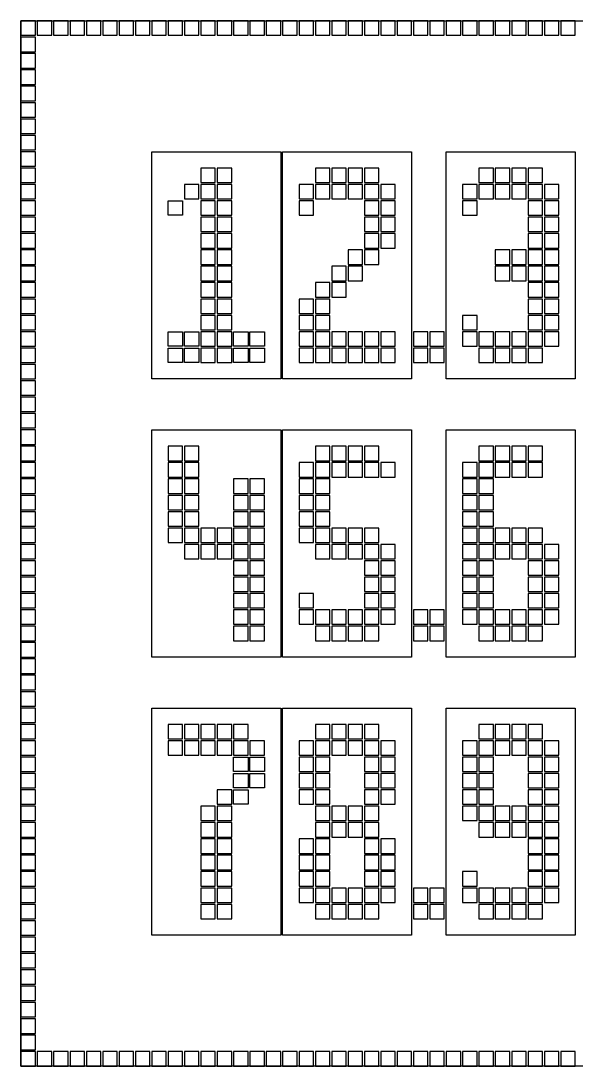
# Model space of a CAD drawing. Header units: inches. Extents: x 125 to 991, y -92 to 487.
# Drawn here: x 811.29 to 817.06, y 464.01 to 474.87 of the extents above; entities that cross this region are included whole.
import ezdxf

# ---------------------------------------------------------------- set-up
doc = ezdxf.new("R2010")
doc.units = ezdxf.units.IN

msp = doc.modelspace()

# ---------------------------------------------------------------- linework, layer by layer
at = {"color": 2}
for points in [[(811.294, 474.719), (811.444, 474.719), (811.444, 474.869), (811.294, 474.869)], [(811.464, 474.719), (811.614, 474.719), (811.614, 474.869), (811.464, 474.869)], [(811.634, 474.719), (811.784, 474.719), (811.784, 474.869), (811.634, 474.869)], [(811.804, 474.719), (811.954, 474.719), (811.954, 474.869), (811.804, 474.869)], [(811.974, 474.719), (812.124, 474.719), (812.124, 474.869), (811.974, 474.869)], [(812.144, 474.719), (812.294, 474.719), (812.294, 474.869), (812.144, 474.869)], [(812.314, 474.719), (812.464, 474.719), (812.464, 474.869), (812.314, 474.869)], [(812.484, 474.719), (812.634, 474.719), (812.634, 474.869), (812.484, 474.869)], [(812.654, 474.719), (812.804, 474.719), (812.804, 474.869), (812.654, 474.869)], [(812.824, 474.719), (812.974, 474.719), (812.974, 474.869), (812.824, 474.869)], [(812.994, 474.719), (813.144, 474.719), (813.144, 474.869), (812.994, 474.869)], [(813.164, 474.719), (813.314, 474.719), (813.314, 474.869), (813.164, 474.869)], [(813.334, 474.719), (813.484, 474.719), (813.484, 474.869), (813.334, 474.869)], [(813.504, 474.719), (813.654, 474.719), (813.654, 474.869), (813.504, 474.869)], [(813.674, 474.719), (813.824, 474.719), (813.824, 474.869), (813.674, 474.869)], [(813.844, 474.719), (813.994, 474.719), (813.994, 474.869), (813.844, 474.869)], [(814.014, 474.719), (814.164, 474.719), (814.164, 474.869), (814.014, 474.869)], [(814.184, 474.719), (814.334, 474.719), (814.334, 474.869), (814.184, 474.869)], [(814.354, 474.719), (814.504, 474.719), (814.504, 474.869), (814.354, 474.869)], [(814.524, 474.719), (814.674, 474.719), (814.674, 474.869), (814.524, 474.869)], [(814.694, 474.719), (814.844, 474.719), (814.844, 474.869), (814.694, 474.869)], [(814.864, 474.719), (815.014, 474.719), (815.014, 474.869), (814.864, 474.869)], [(815.034, 474.719), (815.184, 474.719), (815.184, 474.869), (815.034, 474.869)], [(815.204, 474.719), (815.354, 474.719), (815.354, 474.869), (815.204, 474.869)], [(815.374, 474.719), (815.524, 474.719), (815.524, 474.869), (815.374, 474.869)], [(815.544, 474.719), (815.694, 474.719), (815.694, 474.869), (815.544, 474.869)], [(815.714, 474.719), (815.864, 474.719), (815.864, 474.869), (815.714, 474.869)], [(815.884, 474.719), (816.034, 474.719), (816.034, 474.869), (815.884, 474.869)], [(816.054, 474.719), (816.204, 474.719), (816.204, 474.869), (816.054, 474.869)], [(816.224, 474.719), (816.374, 474.719), (816.374, 474.869), (816.224, 474.869)], [(816.394, 474.719), (816.544, 474.719), (816.544, 474.869), (816.394, 474.869)], [(816.564, 474.719), (816.714, 474.719), (816.714, 474.869), (816.564, 474.869)], [(816.734, 474.719), (816.884, 474.719), (816.884, 474.869), (816.734, 474.869)], [(816.904, 474.719), (817.054, 474.719), (817.054, 474.869), (816.904, 474.869)], [(811.294, 474.549), (811.444, 474.549), (811.444, 474.699), (811.294, 474.699)], [(811.294, 474.379), (811.444, 474.379), (811.444, 474.529), (811.294, 474.529)], [(811.294, 474.209), (811.444, 474.209), (811.444, 474.359), (811.294, 474.359)], [(811.294, 474.039), (811.444, 474.039), (811.444, 474.189), (811.294, 474.189)], [(811.294, 473.869), (811.444, 473.869), (811.444, 474.019), (811.294, 474.019)], [(811.294, 473.699), (811.444, 473.699), (811.444, 473.849), (811.294, 473.849)], [(811.294, 473.529), (811.444, 473.529), (811.444, 473.679), (811.294, 473.679)], [(811.294, 473.359), (811.444, 473.359), (811.444, 473.509), (811.294, 473.509)], [(811.294, 473.189), (811.444, 473.189), (811.444, 473.339), (811.294, 473.339)], [(813.164, 473.189), (813.314, 473.189), (813.314, 473.339), (813.164, 473.339)], [(813.334, 473.189), (813.484, 473.189), (813.484, 473.339), (813.334, 473.339)], [(814.354, 473.189), (814.504, 473.189), (814.504, 473.339), (814.354, 473.339)], [(814.524, 473.189), (814.674, 473.189), (814.674, 473.339), (814.524, 473.339)], [(814.694, 473.189), (814.844, 473.189), (814.844, 473.339), (814.694, 473.339)], [(814.864, 473.189), (815.014, 473.189), (815.014, 473.339), (814.864, 473.339)], [(816.054, 473.189), (816.204, 473.189), (816.204, 473.339), (816.054, 473.339)], [(816.224, 473.189), (816.374, 473.189), (816.374, 473.339), (816.224, 473.339)], [(816.394, 473.189), (816.544, 473.189), (816.544, 473.339), (816.394, 473.339)], [(816.564, 473.189), (816.714, 473.189), (816.714, 473.339), (816.564, 473.339)], [(811.294, 473.019), (811.444, 473.019), (811.444, 473.169), (811.294, 473.169)], [(812.994, 473.019), (813.144, 473.019), (813.144, 473.169), (812.994, 473.169)], [(813.164, 473.019), (813.314, 473.019), (813.314, 473.169), (813.164, 473.169)], [(813.334, 473.019), (813.484, 473.019), (813.484, 473.169), (813.334, 473.169)], [(814.184, 473.019), (814.334, 473.019), (814.334, 473.169), (814.184, 473.169)], [(814.184, 473.019), (814.334, 473.019), (814.334, 473.169), (814.184, 473.169)], [(814.184, 473.019), (814.334, 473.019), (814.334, 473.169), (814.184, 473.169)], [(814.184, 473.019), (814.334, 473.019), (814.334, 473.169), (814.184, 473.169)], [(814.354, 473.019), (814.504, 473.019), (814.504, 473.169), (814.354, 473.169)], [(814.524, 473.019), (814.674, 473.019), (814.674, 473.169), (814.524, 473.169)], [(814.694, 473.019), (814.844, 473.019), (814.844, 473.169), (814.694, 473.169)], [(814.864, 473.019), (815.014, 473.019), (815.014, 473.169), (814.864, 473.169)], [(815.034, 473.019), (815.184, 473.019), (815.184, 473.169), (815.034, 473.169)], [(815.884, 473.019), (816.034, 473.019), (816.034, 473.169), (815.884, 473.169)], [(815.884, 473.019), (816.034, 473.019), (816.034, 473.169), (815.884, 473.169)], [(816.054, 473.019), (816.204, 473.019), (816.204, 473.169), (816.054, 473.169)], [(816.224, 473.019), (816.374, 473.019), (816.374, 473.169), (816.224, 473.169)], [(816.394, 473.019), (816.544, 473.019), (816.544, 473.169), (816.394, 473.169)], [(816.564, 473.019), (816.714, 473.019), (816.714, 473.169), (816.564, 473.169)], [(816.734, 473.019), (816.884, 473.019), (816.884, 473.169), (816.734, 473.169)], [(816.734, 473.019), (816.884, 473.019), (816.884, 473.169), (816.734, 473.169)], [(811.294, 472.849), (811.444, 472.849), (811.444, 472.999), (811.294, 472.999)], [(812.974, 472.849), (812.824, 472.849), (812.824, 472.999), (812.974, 472.999)], [(813.164, 472.849), (813.314, 472.849), (813.314, 472.999), (813.164, 472.999)], [(813.334, 472.849), (813.484, 472.849), (813.484, 472.999), (813.334, 472.999)], [(814.184, 472.849), (814.334, 472.849), (814.334, 472.999), (814.184, 472.999)], [(814.864, 472.849), (815.014, 472.849), (815.014, 472.999), (814.864, 472.999)], [(815.034, 472.849), (815.184, 472.849), (815.184, 472.999), (815.034, 472.999)], [(815.884, 472.849), (816.034, 472.849), (816.034, 472.999), (815.884, 472.999)], [(816.564, 472.849), (816.714, 472.849), (816.714, 472.999), (816.564, 472.999)], [(816.734, 472.849), (816.884, 472.849), (816.884, 472.999), (816.734, 472.999)], [(811.294, 472.679), (811.444, 472.679), (811.444, 472.829), (811.294, 472.829)], [(813.164, 472.679), (813.314, 472.679), (813.314, 472.829), (813.164, 472.829)], [(813.334, 472.679), (813.484, 472.679), (813.484, 472.829), (813.334, 472.829)], [(814.864, 472.679), (815.014, 472.679), (815.014, 472.829), (814.864, 472.829)], [(815.034, 472.679), (815.184, 472.679), (815.184, 472.829), (815.034, 472.829)], [(816.564, 472.679), (816.714, 472.679), (816.714, 472.829), (816.564, 472.829)], [(816.734, 472.679), (816.884, 472.679), (816.884, 472.829), (816.734, 472.829)], [(811.294, 472.509), (811.444, 472.509), (811.444, 472.659), (811.294, 472.659)], [(813.164, 472.509), (813.314, 472.509), (813.314, 472.659), (813.164, 472.659)], [(813.334, 472.509), (813.484, 472.509), (813.484, 472.659), (813.334, 472.659)], [(814.864, 472.509), (815.014, 472.509), (815.014, 472.659), (814.864, 472.659)], [(815.034, 472.509), (815.184, 472.509), (815.184, 472.659), (815.034, 472.659)], [(816.564, 472.509), (816.714, 472.509), (816.714, 472.659), (816.564, 472.659)], [(816.734, 472.509), (816.884, 472.509), (816.884, 472.659), (816.734, 472.659)], [(811.294, 472.339), (811.444, 472.339), (811.444, 472.489), (811.294, 472.489)], [(813.164, 472.339), (813.314, 472.339), (813.314, 472.489), (813.164, 472.489)], [(813.334, 472.339), (813.484, 472.339), (813.484, 472.489), (813.334, 472.489)], [(814.694, 472.339), (814.844, 472.339), (814.844, 472.489), (814.694, 472.489)], [(814.864, 472.339), (815.014, 472.339), (815.014, 472.489), (814.864, 472.489)], [(814.864, 472.339), (815.014, 472.339), (815.014, 472.489), (814.864, 472.489)], [(814.864, 472.339), (815.014, 472.339), (815.014, 472.489), (814.864, 472.489)], [(816.224, 472.339), (816.374, 472.339), (816.374, 472.489), (816.224, 472.489)], [(816.394, 472.339), (816.544, 472.339), (816.544, 472.489), (816.394, 472.489)], [(816.564, 472.339), (816.714, 472.339), (816.714, 472.489), (816.564, 472.489)], [(816.564, 472.339), (816.714, 472.339), (816.714, 472.489), (816.564, 472.489)], [(816.564, 472.339), (816.714, 472.339), (816.714, 472.489), (816.564, 472.489)], [(816.734, 472.339), (816.884, 472.339), (816.884, 472.489), (816.734, 472.489)], [(816.734, 472.339), (816.884, 472.339), (816.884, 472.489), (816.734, 472.489)], [(811.294, 472.169), (811.444, 472.169), (811.444, 472.319), (811.294, 472.319)], [(813.164, 472.169), (813.314, 472.169), (813.314, 472.319), (813.164, 472.319)], [(813.334, 472.169), (813.484, 472.169), (813.484, 472.319), (813.334, 472.319)], [(814.524, 472.169), (814.674, 472.169), (814.674, 472.319), (814.524, 472.319)], [(814.694, 472.169), (814.844, 472.169), (814.844, 472.319), (814.694, 472.319)], [(816.224, 472.169), (816.374, 472.169), (816.374, 472.319), (816.224, 472.319)], [(816.394, 472.169), (816.544, 472.169), (816.544, 472.319), (816.394, 472.319)], [(816.564, 472.169), (816.714, 472.169), (816.714, 472.319), (816.564, 472.319)], [(816.734, 472.169), (816.884, 472.169), (816.884, 472.319), (816.734, 472.319)], [(811.294, 471.999), (811.444, 471.999), (811.444, 472.149), (811.294, 472.149)], [(813.164, 471.999), (813.314, 471.999), (813.314, 472.149), (813.164, 472.149)], [(813.334, 471.999), (813.484, 471.999), (813.484, 472.149), (813.334, 472.149)], [(814.354, 471.999), (814.504, 471.999), (814.504, 472.149), (814.354, 472.149)], [(814.524, 471.999), (814.674, 471.999), (814.674, 472.149), (814.524, 472.149)], [(816.564, 471.999), (816.714, 471.999), (816.714, 472.149), (816.564, 472.149)], [(816.734, 471.999), (816.884, 471.999), (816.884, 472.149), (816.734, 472.149)], [(811.294, 471.829), (811.444, 471.829), (811.444, 471.979), (811.294, 471.979)], [(813.164, 471.829), (813.314, 471.829), (813.314, 471.979), (813.164, 471.979)], [(813.334, 471.829), (813.484, 471.829), (813.484, 471.979), (813.334, 471.979)], [(814.184, 471.829), (814.334, 471.829), (814.334, 471.979), (814.184, 471.979)], [(814.354, 471.829), (814.504, 471.829), (814.504, 471.979), (814.354, 471.979)], [(816.564, 471.829), (816.714, 471.829), (816.714, 471.979), (816.564, 471.979)], [(816.734, 471.829), (816.884, 471.829), (816.884, 471.979), (816.734, 471.979)], [(811.294, 471.659), (811.444, 471.659), (811.444, 471.809), (811.294, 471.809)], [(813.164, 471.659), (813.314, 471.659), (813.314, 471.809), (813.164, 471.809)], [(813.334, 471.659), (813.484, 471.659), (813.484, 471.809), (813.334, 471.809)], [(814.184, 471.659), (814.334, 471.659), (814.334, 471.809), (814.184, 471.809)], [(814.354, 471.659), (814.504, 471.659), (814.504, 471.809), (814.354, 471.809)], [(815.884, 471.659), (816.034, 471.659), (816.034, 471.809), (815.884, 471.809)], [(816.564, 471.659), (816.714, 471.659), (816.714, 471.809), (816.564, 471.809)], [(816.734, 471.659), (816.884, 471.659), (816.884, 471.809), (816.734, 471.809)], [(811.294, 471.489), (811.444, 471.489), (811.444, 471.639), (811.294, 471.639)], [(812.974, 471.489), (812.824, 471.489), (812.824, 471.639), (812.974, 471.639)], [(813.144, 471.489), (812.994, 471.489), (812.994, 471.639), (813.144, 471.639)], [(813.164, 471.489), (813.314, 471.489), (813.314, 471.639), (813.164, 471.639)], [(813.334, 471.489), (813.484, 471.489), (813.484, 471.639), (813.334, 471.639)], [(813.654, 471.489), (813.504, 471.489), (813.504, 471.639), (813.654, 471.639)], [(813.824, 471.489), (813.674, 471.489), (813.674, 471.639), (813.824, 471.639)], [(814.184, 471.489), (814.334, 471.489), (814.334, 471.639), (814.184, 471.639)], [(814.354, 471.489), (814.504, 471.489), (814.504, 471.639), (814.354, 471.639)], [(814.354, 471.489), (814.504, 471.489), (814.504, 471.639), (814.354, 471.639)], [(814.354, 471.489), (814.504, 471.489), (814.504, 471.639), (814.354, 471.639)], [(814.524, 471.489), (814.674, 471.489), (814.674, 471.639), (814.524, 471.639)], [(814.694, 471.489), (814.844, 471.489), (814.844, 471.639), (814.694, 471.639)], [(814.864, 471.489), (815.014, 471.489), (815.014, 471.639), (814.864, 471.639)], [(815.034, 471.489), (815.184, 471.489), (815.184, 471.639), (815.034, 471.639)], [(815.034, 471.489), (815.184, 471.489), (815.184, 471.639), (815.034, 471.639)], [(815.374, 471.489), (815.524, 471.489), (815.524, 471.639), (815.374, 471.639)], [(815.544, 471.489), (815.694, 471.489), (815.694, 471.639), (815.544, 471.639)], [(815.544, 471.489), (815.694, 471.489), (815.694, 471.639), (815.544, 471.639)], [(815.884, 471.489), (816.034, 471.489), (816.034, 471.639), (815.884, 471.639)], [(815.884, 471.489), (816.034, 471.489), (816.034, 471.639), (815.884, 471.639)], [(816.054, 471.489), (816.204, 471.489), (816.204, 471.639), (816.054, 471.639)], [(816.224, 471.489), (816.374, 471.489), (816.374, 471.639), (816.224, 471.639)], [(816.394, 471.489), (816.544, 471.489), (816.544, 471.639), (816.394, 471.639)], [(816.564, 471.489), (816.714, 471.489), (816.714, 471.639), (816.564, 471.639)], [(816.564, 471.489), (816.714, 471.489), (816.714, 471.639), (816.564, 471.639)], [(816.564, 471.489), (816.714, 471.489), (816.714, 471.639), (816.564, 471.639)], [(816.734, 471.489), (816.884, 471.489), (816.884, 471.639), (816.734, 471.639)], [(816.734, 471.489), (816.884, 471.489), (816.884, 471.639), (816.734, 471.639)], [(811.294, 471.319), (811.444, 471.319), (811.444, 471.469), (811.294, 471.469)], [(812.974, 471.319), (812.824, 471.319), (812.824, 471.469), (812.974, 471.469)], [(813.144, 471.319), (812.994, 471.319), (812.994, 471.469), (813.144, 471.469)], [(813.164, 471.319), (813.314, 471.319), (813.314, 471.469), (813.164, 471.469)], [(813.334, 471.319), (813.484, 471.319), (813.484, 471.469), (813.334, 471.469)], [(813.654, 471.319), (813.504, 471.319), (813.504, 471.469), (813.654, 471.469)], [(813.824, 471.319), (813.674, 471.319), (813.674, 471.469), (813.824, 471.469)], [(814.184, 471.319), (814.334, 471.319), (814.334, 471.469), (814.184, 471.469)], [(814.184, 471.319), (814.334, 471.319), (814.334, 471.469), (814.184, 471.469)], [(814.354, 471.319), (814.504, 471.319), (814.504, 471.469), (814.354, 471.469)], [(814.354, 471.319), (814.504, 471.319), (814.504, 471.469), (814.354, 471.469)], [(814.354, 471.319), (814.504, 471.319), (814.504, 471.469), (814.354, 471.469)], [(814.524, 471.319), (814.674, 471.319), (814.674, 471.469), (814.524, 471.469)], [(814.694, 471.319), (814.844, 471.319), (814.844, 471.469), (814.694, 471.469)], [(814.864, 471.319), (815.014, 471.319), (815.014, 471.469), (814.864, 471.469)], [(815.034, 471.319), (815.184, 471.319), (815.184, 471.469), (815.034, 471.469)], [(815.374, 471.319), (815.524, 471.319), (815.524, 471.469), (815.374, 471.469)], [(815.374, 471.319), (815.524, 471.319), (815.524, 471.469), (815.374, 471.469)], [(815.544, 471.319), (815.694, 471.319), (815.694, 471.469), (815.544, 471.469)], [(816.054, 471.319), (816.204, 471.319), (816.204, 471.469), (816.054, 471.469)], [(816.224, 471.319), (816.374, 471.319), (816.374, 471.469), (816.224, 471.469)], [(816.394, 471.319), (816.544, 471.319), (816.544, 471.469), (816.394, 471.469)], [(816.564, 471.319), (816.714, 471.319), (816.714, 471.469), (816.564, 471.469)], [(811.294, 471.149), (811.444, 471.149), (811.444, 471.299), (811.294, 471.299)], [(811.294, 470.979), (811.444, 470.979), (811.444, 471.129), (811.294, 471.129)], [(811.294, 470.809), (811.444, 470.809), (811.444, 470.959), (811.294, 470.959)], [(811.294, 470.639), (811.444, 470.639), (811.444, 470.789), (811.294, 470.789)], [(811.294, 470.469), (811.444, 470.469), (811.444, 470.619), (811.294, 470.619)], [(811.294, 470.299), (811.444, 470.299), (811.444, 470.449), (811.294, 470.449)], [(812.824, 470.299), (812.974, 470.299), (812.974, 470.449), (812.824, 470.449)], [(812.994, 470.299), (813.144, 470.299), (813.144, 470.449), (812.994, 470.449)], [(814.354, 470.299), (814.504, 470.299), (814.504, 470.449), (814.354, 470.449)], [(814.524, 470.299), (814.674, 470.299), (814.674, 470.449), (814.524, 470.449)], [(814.694, 470.299), (814.844, 470.299), (814.844, 470.449), (814.694, 470.449)], [(814.864, 470.299), (815.014, 470.299), (815.014, 470.449), (814.864, 470.449)], [(816.054, 470.299), (816.204, 470.299), (816.204, 470.449), (816.054, 470.449)], [(816.054, 470.299), (816.204, 470.299), (816.204, 470.449), (816.054, 470.449)], [(816.224, 470.299), (816.374, 470.299), (816.374, 470.449), (816.224, 470.449)], [(816.394, 470.299), (816.544, 470.299), (816.544, 470.449), (816.394, 470.449)], [(816.564, 470.299), (816.714, 470.299), (816.714, 470.449), (816.564, 470.449)], [(811.294, 470.129), (811.444, 470.129), (811.444, 470.279), (811.294, 470.279)], [(812.824, 470.129), (812.974, 470.129), (812.974, 470.279), (812.824, 470.279)], [(812.994, 470.129), (813.144, 470.129), (813.144, 470.279), (812.994, 470.279)], [(814.184, 470.129), (814.334, 470.129), (814.334, 470.279), (814.184, 470.279)], [(814.184, 470.129), (814.334, 470.129), (814.334, 470.279), (814.184, 470.279)], [(814.354, 470.129), (814.504, 470.129), (814.504, 470.279), (814.354, 470.279)], [(814.524, 470.129), (814.674, 470.129), (814.674, 470.279), (814.524, 470.279)], [(814.694, 470.129), (814.844, 470.129), (814.844, 470.279), (814.694, 470.279)], [(814.864, 470.129), (815.014, 470.129), (815.014, 470.279), (814.864, 470.279)], [(815.034, 470.129), (815.184, 470.129), (815.184, 470.279), (815.034, 470.279)], [(815.884, 470.129), (816.034, 470.129), (816.034, 470.279), (815.884, 470.279)], [(816.054, 470.129), (816.204, 470.129), (816.204, 470.279), (816.054, 470.279)], [(816.054, 470.129), (816.204, 470.129), (816.204, 470.279), (816.054, 470.279)], [(816.054, 470.129), (816.204, 470.129), (816.204, 470.279), (816.054, 470.279)], [(816.224, 470.129), (816.374, 470.129), (816.374, 470.279), (816.224, 470.279)], [(816.394, 470.129), (816.544, 470.129), (816.544, 470.279), (816.394, 470.279)], [(816.564, 470.129), (816.714, 470.129), (816.714, 470.279), (816.564, 470.279)], [(811.294, 469.959), (811.444, 469.959), (811.444, 470.109), (811.294, 470.109)], [(812.824, 469.959), (812.974, 469.959), (812.974, 470.109), (812.824, 470.109)], [(812.994, 469.959), (813.144, 469.959), (813.144, 470.109), (812.994, 470.109)], [(813.504, 469.959), (813.654, 469.959), (813.654, 470.109), (813.504, 470.109)], [(813.674, 469.959), (813.824, 469.959), (813.824, 470.109), (813.674, 470.109)], [(814.184, 469.959), (814.334, 469.959), (814.334, 470.109), (814.184, 470.109)], [(814.354, 469.959), (814.504, 469.959), (814.504, 470.109), (814.354, 470.109)], [(815.884, 469.959), (816.034, 469.959), (816.034, 470.109), (815.884, 470.109)], [(816.054, 469.959), (816.204, 469.959), (816.204, 470.109), (816.054, 470.109)], [(811.294, 469.789), (811.444, 469.789), (811.444, 469.939), (811.294, 469.939)], [(812.824, 469.789), (812.974, 469.789), (812.974, 469.939), (812.824, 469.939)], [(812.994, 469.789), (813.144, 469.789), (813.144, 469.939), (812.994, 469.939)], [(813.504, 469.789), (813.654, 469.789), (813.654, 469.939), (813.504, 469.939)], [(813.674, 469.789), (813.824, 469.789), (813.824, 469.939), (813.674, 469.939)], [(814.184, 469.789), (814.334, 469.789), (814.334, 469.939), (814.184, 469.939)], [(814.354, 469.789), (814.504, 469.789), (814.504, 469.939), (814.354, 469.939)], [(815.884, 469.789), (816.034, 469.789), (816.034, 469.939), (815.884, 469.939)], [(816.054, 469.789), (816.204, 469.789), (816.204, 469.939), (816.054, 469.939)], [(811.294, 469.619), (811.444, 469.619), (811.444, 469.769), (811.294, 469.769)], [(812.824, 469.619), (812.974, 469.619), (812.974, 469.769), (812.824, 469.769)], [(812.994, 469.619), (813.144, 469.619), (813.144, 469.769), (812.994, 469.769)], [(813.504, 469.619), (813.654, 469.619), (813.654, 469.769), (813.504, 469.769)], [(813.674, 469.619), (813.824, 469.619), (813.824, 469.769), (813.674, 469.769)], [(814.184, 469.619), (814.334, 469.619), (814.334, 469.769), (814.184, 469.769)], [(814.354, 469.619), (814.504, 469.619), (814.504, 469.769), (814.354, 469.769)], [(815.884, 469.619), (816.034, 469.619), (816.034, 469.769), (815.884, 469.769)], [(816.054, 469.619), (816.204, 469.619), (816.204, 469.769), (816.054, 469.769)], [(811.294, 469.449), (811.444, 469.449), (811.444, 469.599), (811.294, 469.599)], [(812.824, 469.449), (812.974, 469.449), (812.974, 469.599), (812.824, 469.599)], [(812.994, 469.449), (813.144, 469.449), (813.144, 469.599), (812.994, 469.599)], [(813.164, 469.449), (813.314, 469.449), (813.314, 469.599), (813.164, 469.599)], [(813.334, 469.449), (813.484, 469.449), (813.484, 469.599), (813.334, 469.599)], [(813.504, 469.449), (813.654, 469.449), (813.654, 469.599), (813.504, 469.599)], [(813.504, 469.449), (813.654, 469.449), (813.654, 469.599), (813.504, 469.599)], [(813.674, 469.449), (813.824, 469.449), (813.824, 469.599), (813.674, 469.599)], [(814.184, 469.449), (814.334, 469.449), (814.334, 469.599), (814.184, 469.599)], [(814.184, 469.449), (814.334, 469.449), (814.334, 469.599), (814.184, 469.599)], [(814.354, 469.449), (814.504, 469.449), (814.504, 469.599), (814.354, 469.599)], [(814.354, 469.449), (814.504, 469.449), (814.504, 469.599), (814.354, 469.599)], [(814.354, 469.449), (814.504, 469.449), (814.504, 469.599), (814.354, 469.599)], [(814.524, 469.449), (814.674, 469.449), (814.674, 469.599), (814.524, 469.599)], [(814.694, 469.449), (814.844, 469.449), (814.844, 469.599), (814.694, 469.599)], [(814.864, 469.449), (815.014, 469.449), (815.014, 469.599), (814.864, 469.599)], [(815.884, 469.449), (816.034, 469.449), (816.034, 469.599), (815.884, 469.599)], [(816.054, 469.449), (816.204, 469.449), (816.204, 469.599), (816.054, 469.599)], [(816.054, 469.449), (816.204, 469.449), (816.204, 469.599), (816.054, 469.599)], [(816.054, 469.449), (816.204, 469.449), (816.204, 469.599), (816.054, 469.599)], [(816.054, 469.449), (816.204, 469.449), (816.204, 469.599), (816.054, 469.599)], [(816.054, 469.449), (816.204, 469.449), (816.204, 469.599), (816.054, 469.599)], [(816.224, 469.449), (816.374, 469.449), (816.374, 469.599), (816.224, 469.599)], [(816.394, 469.449), (816.544, 469.449), (816.544, 469.599), (816.394, 469.599)], [(816.564, 469.449), (816.714, 469.449), (816.714, 469.599), (816.564, 469.599)], [(816.564, 469.449), (816.714, 469.449), (816.714, 469.599), (816.564, 469.599)], [(811.294, 469.279), (811.444, 469.279), (811.444, 469.429), (811.294, 469.429)], [(812.994, 469.279), (813.144, 469.279), (813.144, 469.429), (812.994, 469.429)], [(813.164, 469.279), (813.314, 469.279), (813.314, 469.429), (813.164, 469.429)], [(813.334, 469.279), (813.484, 469.279), (813.484, 469.429), (813.334, 469.429)], [(813.504, 469.279), (813.654, 469.279), (813.654, 469.429), (813.504, 469.429)], [(813.674, 469.279), (813.824, 469.279), (813.824, 469.429), (813.674, 469.429)], [(814.354, 469.279), (814.504, 469.279), (814.504, 469.429), (814.354, 469.429)], [(814.524, 469.279), (814.674, 469.279), (814.674, 469.429), (814.524, 469.429)], [(814.694, 469.279), (814.844, 469.279), (814.844, 469.429), (814.694, 469.429)], [(814.864, 469.279), (815.014, 469.279), (815.014, 469.429), (814.864, 469.429)], [(815.034, 469.279), (815.184, 469.279), (815.184, 469.429), (815.034, 469.429)], [(815.884, 469.279), (816.034, 469.279), (816.034, 469.429), (815.884, 469.429)], [(816.054, 469.279), (816.204, 469.279), (816.204, 469.429), (816.054, 469.429)], [(816.054, 469.279), (816.204, 469.279), (816.204, 469.429), (816.054, 469.429)], [(816.054, 469.279), (816.204, 469.279), (816.204, 469.429), (816.054, 469.429)], [(816.224, 469.279), (816.374, 469.279), (816.374, 469.429), (816.224, 469.429)], [(816.394, 469.279), (816.544, 469.279), (816.544, 469.429), (816.394, 469.429)], [(816.564, 469.279), (816.714, 469.279), (816.714, 469.429), (816.564, 469.429)], [(816.564, 469.279), (816.714, 469.279), (816.714, 469.429), (816.564, 469.429)], [(816.734, 469.279), (816.884, 469.279), (816.884, 469.429), (816.734, 469.429)], [(811.294, 469.109), (811.444, 469.109), (811.444, 469.259), (811.294, 469.259)], [(813.504, 469.109), (813.654, 469.109), (813.654, 469.259), (813.504, 469.259)], [(813.674, 469.109), (813.824, 469.109), (813.824, 469.259), (813.674, 469.259)], [(814.864, 469.109), (815.014, 469.109), (815.014, 469.259), (814.864, 469.259)], [(815.034, 469.109), (815.184, 469.109), (815.184, 469.259), (815.034, 469.259)], [(815.884, 469.109), (816.034, 469.109), (816.034, 469.259), (815.884, 469.259)], [(816.054, 469.109), (816.204, 469.109), (816.204, 469.259), (816.054, 469.259)], [(816.054, 469.109), (816.204, 469.109), (816.204, 469.259), (816.054, 469.259)], [(816.054, 469.109), (816.204, 469.109), (816.204, 469.259), (816.054, 469.259)], [(816.564, 469.109), (816.714, 469.109), (816.714, 469.259), (816.564, 469.259)], [(816.564, 469.109), (816.714, 469.109), (816.714, 469.259), (816.564, 469.259)], [(816.734, 469.109), (816.884, 469.109), (816.884, 469.259), (816.734, 469.259)], [(816.734, 469.109), (816.884, 469.109), (816.884, 469.259), (816.734, 469.259)], [(811.294, 468.939), (811.444, 468.939), (811.444, 469.089), (811.294, 469.089)], [(813.504, 468.939), (813.654, 468.939), (813.654, 469.089), (813.504, 469.089)], [(813.674, 468.939), (813.824, 468.939), (813.824, 469.089), (813.674, 469.089)], [(814.864, 468.939), (815.014, 468.939), (815.014, 469.089), (814.864, 469.089)], [(815.034, 468.939), (815.184, 468.939), (815.184, 469.089), (815.034, 469.089)], [(815.884, 468.939), (816.034, 468.939), (816.034, 469.089), (815.884, 469.089)], [(816.054, 468.939), (816.204, 468.939), (816.204, 469.089), (816.054, 469.089)], [(816.564, 468.939), (816.714, 468.939), (816.714, 469.089), (816.564, 469.089)], [(816.734, 468.939), (816.884, 468.939), (816.884, 469.089), (816.734, 469.089)], [(811.294, 468.769), (811.444, 468.769), (811.444, 468.919), (811.294, 468.919)], [(813.504, 468.769), (813.654, 468.769), (813.654, 468.919), (813.504, 468.919)], [(813.674, 468.769), (813.824, 468.769), (813.824, 468.919), (813.674, 468.919)], [(814.184, 468.769), (814.334, 468.769), (814.334, 468.919), (814.184, 468.919)], [(814.864, 468.769), (815.014, 468.769), (815.014, 468.919), (814.864, 468.919)], [(815.034, 468.769), (815.184, 468.769), (815.184, 468.919), (815.034, 468.919)], [(815.884, 468.769), (816.034, 468.769), (816.034, 468.919), (815.884, 468.919)], [(816.054, 468.769), (816.204, 468.769), (816.204, 468.919), (816.054, 468.919)], [(816.564, 468.769), (816.714, 468.769), (816.714, 468.919), (816.564, 468.919)], [(816.734, 468.769), (816.884, 468.769), (816.884, 468.919), (816.734, 468.919)], [(811.294, 468.599), (811.444, 468.599), (811.444, 468.749), (811.294, 468.749)], [(813.504, 468.599), (813.654, 468.599), (813.654, 468.749), (813.504, 468.749)], [(813.674, 468.599), (813.824, 468.599), (813.824, 468.749), (813.674, 468.749)], [(814.184, 468.599), (814.334, 468.599), (814.334, 468.749), (814.184, 468.749)], [(814.184, 468.599), (814.334, 468.599), (814.334, 468.749), (814.184, 468.749)], [(814.354, 468.599), (814.504, 468.599), (814.504, 468.749), (814.354, 468.749)], [(814.524, 468.599), (814.674, 468.599), (814.674, 468.749), (814.524, 468.749)], [(814.694, 468.599), (814.844, 468.599), (814.844, 468.749), (814.694, 468.749)], [(814.864, 468.599), (815.014, 468.599), (815.014, 468.749), (814.864, 468.749)], [(814.864, 468.599), (815.014, 468.599), (815.014, 468.749), (814.864, 468.749)], [(814.864, 468.599), (815.014, 468.599), (815.014, 468.749), (814.864, 468.749)], [(815.034, 468.599), (815.184, 468.599), (815.184, 468.749), (815.034, 468.749)], [(815.034, 468.599), (815.184, 468.599), (815.184, 468.749), (815.034, 468.749)], [(815.374, 468.599), (815.524, 468.599), (815.524, 468.749), (815.374, 468.749)], [(815.544, 468.599), (815.694, 468.599), (815.694, 468.749), (815.544, 468.749)], [(815.544, 468.599), (815.694, 468.599), (815.694, 468.749), (815.544, 468.749)], [(815.884, 468.599), (816.034, 468.599), (816.034, 468.749), (815.884, 468.749)], [(816.054, 468.599), (816.204, 468.599), (816.204, 468.749), (816.054, 468.749)], [(816.054, 468.599), (816.204, 468.599), (816.204, 468.749), (816.054, 468.749)], [(816.054, 468.599), (816.204, 468.599), (816.204, 468.749), (816.054, 468.749)], [(816.224, 468.599), (816.374, 468.599), (816.374, 468.749), (816.224, 468.749)], [(816.394, 468.599), (816.544, 468.599), (816.544, 468.749), (816.394, 468.749)], [(816.564, 468.599), (816.714, 468.599), (816.714, 468.749), (816.564, 468.749)], [(816.564, 468.599), (816.714, 468.599), (816.714, 468.749), (816.564, 468.749)], [(816.734, 468.599), (816.884, 468.599), (816.884, 468.749), (816.734, 468.749)], [(816.734, 468.599), (816.884, 468.599), (816.884, 468.749), (816.734, 468.749)], [(811.294, 468.429), (811.444, 468.429), (811.444, 468.579), (811.294, 468.579)], [(813.504, 468.429), (813.654, 468.429), (813.654, 468.579), (813.504, 468.579)], [(813.674, 468.429), (813.824, 468.429), (813.824, 468.579), (813.674, 468.579)], [(814.354, 468.429), (814.504, 468.429), (814.504, 468.579), (814.354, 468.579)], [(814.524, 468.429), (814.674, 468.429), (814.674, 468.579), (814.524, 468.579)], [(814.694, 468.429), (814.844, 468.429), (814.844, 468.579), (814.694, 468.579)], [(814.864, 468.429), (815.014, 468.429), (815.014, 468.579), (814.864, 468.579)], [(815.374, 468.429), (815.524, 468.429), (815.524, 468.579), (815.374, 468.579)], [(815.374, 468.429), (815.524, 468.429), (815.524, 468.579), (815.374, 468.579)], [(815.544, 468.429), (815.694, 468.429), (815.694, 468.579), (815.544, 468.579)], [(816.054, 468.429), (816.204, 468.429), (816.204, 468.579), (816.054, 468.579)], [(816.054, 468.429), (816.204, 468.429), (816.204, 468.579), (816.054, 468.579)], [(816.224, 468.429), (816.374, 468.429), (816.374, 468.579), (816.224, 468.579)], [(816.394, 468.429), (816.544, 468.429), (816.544, 468.579), (816.394, 468.579)], [(816.564, 468.429), (816.714, 468.429), (816.714, 468.579), (816.564, 468.579)], [(816.564, 468.429), (816.714, 468.429), (816.714, 468.579), (816.564, 468.579)], [(811.294, 468.259), (811.444, 468.259), (811.444, 468.409), (811.294, 468.409)], [(811.294, 468.089), (811.444, 468.089), (811.444, 468.239), (811.294, 468.239)], [(811.294, 467.919), (811.444, 467.919), (811.444, 468.069), (811.294, 468.069)], [(811.294, 467.749), (811.444, 467.749), (811.444, 467.899), (811.294, 467.899)], [(811.294, 467.579), (811.444, 467.579), (811.444, 467.729), (811.294, 467.729)], [(811.294, 467.409), (811.444, 467.409), (811.444, 467.559), (811.294, 467.559)], [(812.824, 467.409), (812.974, 467.409), (812.974, 467.559), (812.824, 467.559)], [(812.994, 467.409), (813.144, 467.409), (813.144, 467.559), (812.994, 467.559)], [(813.164, 467.409), (813.314, 467.409), (813.314, 467.559), (813.164, 467.559)], [(813.334, 467.409), (813.484, 467.409), (813.484, 467.559), (813.334, 467.559)], [(813.504, 467.409), (813.654, 467.409), (813.654, 467.559), (813.504, 467.559)], [(814.354, 467.409), (814.504, 467.409), (814.504, 467.559), (814.354, 467.559)], [(814.524, 467.409), (814.674, 467.409), (814.674, 467.559), (814.524, 467.559)], [(814.694, 467.409), (814.844, 467.409), (814.844, 467.559), (814.694, 467.559)], [(814.864, 467.409), (815.014, 467.409), (815.014, 467.559), (814.864, 467.559)], [(816.054, 467.409), (816.204, 467.409), (816.204, 467.559), (816.054, 467.559)], [(816.224, 467.409), (816.374, 467.409), (816.374, 467.559), (816.224, 467.559)], [(816.394, 467.409), (816.544, 467.409), (816.544, 467.559), (816.394, 467.559)], [(816.564, 467.409), (816.714, 467.409), (816.714, 467.559), (816.564, 467.559)], [(811.294, 467.239), (811.444, 467.239), (811.444, 467.389), (811.294, 467.389)], [(812.824, 467.239), (812.974, 467.239), (812.974, 467.389), (812.824, 467.389)], [(812.994, 467.239), (813.144, 467.239), (813.144, 467.389), (812.994, 467.389)], [(813.164, 467.239), (813.314, 467.239), (813.314, 467.389), (813.164, 467.389)], [(813.334, 467.239), (813.484, 467.239), (813.484, 467.389), (813.334, 467.389)], [(813.504, 467.239), (813.654, 467.239), (813.654, 467.389), (813.504, 467.389)], [(813.674, 467.239), (813.824, 467.239), (813.824, 467.389), (813.674, 467.389)], [(814.184, 467.239), (814.334, 467.239), (814.334, 467.389), (814.184, 467.389)], [(814.184, 467.239), (814.334, 467.239), (814.334, 467.389), (814.184, 467.389)], [(814.354, 467.239), (814.504, 467.239), (814.504, 467.389), (814.354, 467.389)], [(814.524, 467.239), (814.674, 467.239), (814.674, 467.389), (814.524, 467.389)], [(814.694, 467.239), (814.844, 467.239), (814.844, 467.389), (814.694, 467.389)], [(814.864, 467.239), (815.014, 467.239), (815.014, 467.389), (814.864, 467.389)], [(815.034, 467.239), (815.184, 467.239), (815.184, 467.389), (815.034, 467.389)], [(815.034, 467.239), (815.184, 467.239), (815.184, 467.389), (815.034, 467.389)], [(815.884, 467.239), (816.034, 467.239), (816.034, 467.389), (815.884, 467.389)], [(816.054, 467.239), (816.204, 467.239), (816.204, 467.389), (816.054, 467.389)], [(816.054, 467.239), (816.204, 467.239), (816.204, 467.389), (816.054, 467.389)], [(816.224, 467.239), (816.374, 467.239), (816.374, 467.389), (816.224, 467.389)], [(816.394, 467.239), (816.544, 467.239), (816.544, 467.389), (816.394, 467.389)], [(816.564, 467.239), (816.714, 467.239), (816.714, 467.389), (816.564, 467.389)], [(816.734, 467.239), (816.884, 467.239), (816.884, 467.389), (816.734, 467.389)], [(811.294, 467.069), (811.444, 467.069), (811.444, 467.219), (811.294, 467.219)], [(813.504, 467.219), (813.654, 467.219), (813.654, 467.069), (813.504, 467.069)], [(813.674, 467.219), (813.824, 467.219), (813.824, 467.069), (813.674, 467.069)], [(814.184, 467.069), (814.334, 467.069), (814.334, 467.219), (814.184, 467.219)], [(814.354, 467.069), (814.504, 467.069), (814.504, 467.219), (814.354, 467.219)], [(814.864, 467.069), (815.014, 467.069), (815.014, 467.219), (814.864, 467.219)], [(815.034, 467.069), (815.184, 467.069), (815.184, 467.219), (815.034, 467.219)], [(815.884, 467.069), (816.034, 467.069), (816.034, 467.219), (815.884, 467.219)], [(816.054, 467.069), (816.204, 467.069), (816.204, 467.219), (816.054, 467.219)], [(816.564, 467.069), (816.714, 467.069), (816.714, 467.219), (816.564, 467.219)], [(816.734, 467.069), (816.884, 467.069), (816.884, 467.219), (816.734, 467.219)], [(811.294, 466.899), (811.444, 466.899), (811.444, 467.049), (811.294, 467.049)], [(813.504, 467.049), (813.654, 467.049), (813.654, 466.899), (813.504, 466.899)], [(813.674, 467.049), (813.824, 467.049), (813.824, 466.899), (813.674, 466.899)], [(814.184, 466.899), (814.334, 466.899), (814.334, 467.049), (814.184, 467.049)], [(814.354, 466.899), (814.504, 466.899), (814.504, 467.049), (814.354, 467.049)], [(814.864, 466.899), (815.014, 466.899), (815.014, 467.049), (814.864, 467.049)], [(815.034, 466.899), (815.184, 466.899), (815.184, 467.049), (815.034, 467.049)], [(815.884, 466.899), (816.034, 466.899), (816.034, 467.049), (815.884, 467.049)], [(816.054, 466.899), (816.204, 466.899), (816.204, 467.049), (816.054, 467.049)], [(816.564, 466.899), (816.714, 466.899), (816.714, 467.049), (816.564, 467.049)], [(816.734, 466.899), (816.884, 466.899), (816.884, 467.049), (816.734, 467.049)], [(811.294, 466.729), (811.444, 466.729), (811.444, 466.879), (811.294, 466.879)], [(813.334, 466.729), (813.484, 466.729), (813.484, 466.879), (813.334, 466.879)], [(813.504, 466.879), (813.654, 466.879), (813.654, 466.729), (813.504, 466.729)], [(814.184, 466.729), (814.334, 466.729), (814.334, 466.879), (814.184, 466.879)], [(814.354, 466.729), (814.504, 466.729), (814.504, 466.879), (814.354, 466.879)], [(814.864, 466.729), (815.014, 466.729), (815.014, 466.879), (814.864, 466.879)], [(815.034, 466.729), (815.184, 466.729), (815.184, 466.879), (815.034, 466.879)], [(815.884, 466.729), (816.034, 466.729), (816.034, 466.879), (815.884, 466.879)], [(816.054, 466.729), (816.204, 466.729), (816.204, 466.879), (816.054, 466.879)], [(816.564, 466.729), (816.714, 466.729), (816.714, 466.879), (816.564, 466.879)], [(816.734, 466.729), (816.884, 466.729), (816.884, 466.879), (816.734, 466.879)], [(811.294, 466.559), (811.444, 466.559), (811.444, 466.709), (811.294, 466.709)], [(813.164, 466.559), (813.314, 466.559), (813.314, 466.709), (813.164, 466.709)], [(813.334, 466.559), (813.484, 466.559), (813.484, 466.709), (813.334, 466.709)], [(814.354, 466.559), (814.504, 466.559), (814.504, 466.709), (814.354, 466.709)], [(814.354, 466.559), (814.504, 466.559), (814.504, 466.709), (814.354, 466.709)], [(814.354, 466.559), (814.504, 466.559), (814.504, 466.709), (814.354, 466.709)], [(814.524, 466.559), (814.674, 466.559), (814.674, 466.709), (814.524, 466.709)], [(814.694, 466.559), (814.844, 466.559), (814.844, 466.709), (814.694, 466.709)], [(814.864, 466.559), (815.014, 466.559), (815.014, 466.709), (814.864, 466.709)], [(814.864, 466.559), (815.014, 466.559), (815.014, 466.709), (814.864, 466.709)], [(814.864, 466.559), (815.014, 466.559), (815.014, 466.709), (814.864, 466.709)], [(815.884, 466.559), (816.034, 466.559), (816.034, 466.709), (815.884, 466.709)], [(816.054, 466.559), (816.204, 466.559), (816.204, 466.709), (816.054, 466.709)], [(816.054, 466.559), (816.204, 466.559), (816.204, 466.709), (816.054, 466.709)], [(816.224, 466.559), (816.374, 466.559), (816.374, 466.709), (816.224, 466.709)], [(816.394, 466.559), (816.544, 466.559), (816.544, 466.709), (816.394, 466.709)], [(816.564, 466.559), (816.714, 466.559), (816.714, 466.709), (816.564, 466.709)], [(816.734, 466.559), (816.884, 466.559), (816.884, 466.709), (816.734, 466.709)], [(811.294, 466.389), (811.444, 466.389), (811.444, 466.539), (811.294, 466.539)], [(813.164, 466.389), (813.314, 466.389), (813.314, 466.539), (813.164, 466.539)], [(813.334, 466.389), (813.484, 466.389), (813.484, 466.539), (813.334, 466.539)], [(814.354, 466.389), (814.504, 466.389), (814.504, 466.539), (814.354, 466.539)], [(814.524, 466.389), (814.674, 466.389), (814.674, 466.539), (814.524, 466.539)], [(814.694, 466.389), (814.844, 466.389), (814.844, 466.539), (814.694, 466.539)], [(814.864, 466.389), (815.014, 466.389), (815.014, 466.539), (814.864, 466.539)], [(816.054, 466.389), (816.204, 466.389), (816.204, 466.539), (816.054, 466.539)], [(816.054, 466.389), (816.204, 466.389), (816.204, 466.539), (816.054, 466.539)], [(816.224, 466.389), (816.374, 466.389), (816.374, 466.539), (816.224, 466.539)], [(816.394, 466.389), (816.544, 466.389), (816.544, 466.539), (816.394, 466.539)], [(816.564, 466.389), (816.714, 466.389), (816.714, 466.539), (816.564, 466.539)], [(816.564, 466.389), (816.714, 466.389), (816.714, 466.539), (816.564, 466.539)], [(816.564, 466.389), (816.714, 466.389), (816.714, 466.539), (816.564, 466.539)], [(816.734, 466.389), (816.884, 466.389), (816.884, 466.539), (816.734, 466.539)], [(811.294, 466.219), (811.444, 466.219), (811.444, 466.369), (811.294, 466.369)], [(813.164, 466.219), (813.314, 466.219), (813.314, 466.369), (813.164, 466.369)], [(813.334, 466.219), (813.484, 466.219), (813.484, 466.369), (813.334, 466.369)], [(814.184, 466.219), (814.334, 466.219), (814.334, 466.369), (814.184, 466.369)], [(814.354, 466.219), (814.504, 466.219), (814.504, 466.369), (814.354, 466.369)], [(814.864, 466.219), (815.014, 466.219), (815.014, 466.369), (814.864, 466.369)], [(815.034, 466.219), (815.184, 466.219), (815.184, 466.369), (815.034, 466.369)], [(816.564, 466.219), (816.714, 466.219), (816.714, 466.369), (816.564, 466.369)], [(816.734, 466.219), (816.884, 466.219), (816.884, 466.369), (816.734, 466.369)], [(811.294, 466.049), (811.444, 466.049), (811.444, 466.199), (811.294, 466.199)], [(813.164, 466.049), (813.314, 466.049), (813.314, 466.199), (813.164, 466.199)], [(813.334, 466.049), (813.484, 466.049), (813.484, 466.199), (813.334, 466.199)], [(814.184, 466.049), (814.334, 466.049), (814.334, 466.199), (814.184, 466.199)], [(814.354, 466.049), (814.504, 466.049), (814.504, 466.199), (814.354, 466.199)], [(814.864, 466.049), (815.014, 466.049), (815.014, 466.199), (814.864, 466.199)], [(815.034, 466.049), (815.184, 466.049), (815.184, 466.199), (815.034, 466.199)], [(816.564, 466.049), (816.714, 466.049), (816.714, 466.199), (816.564, 466.199)], [(816.734, 466.049), (816.884, 466.049), (816.884, 466.199), (816.734, 466.199)], [(811.294, 465.879), (811.444, 465.879), (811.444, 466.029), (811.294, 466.029)], [(813.164, 465.879), (813.314, 465.879), (813.314, 466.029), (813.164, 466.029)], [(813.334, 465.879), (813.484, 465.879), (813.484, 466.029), (813.334, 466.029)], [(814.184, 465.879), (814.334, 465.879), (814.334, 466.029), (814.184, 466.029)], [(814.354, 465.879), (814.504, 465.879), (814.504, 466.029), (814.354, 466.029)], [(814.864, 465.879), (815.014, 465.879), (815.014, 466.029), (814.864, 466.029)], [(815.034, 465.879), (815.184, 465.879), (815.184, 466.029), (815.034, 466.029)], [(815.884, 465.879), (816.034, 465.879), (816.034, 466.029), (815.884, 466.029)], [(816.564, 465.879), (816.714, 465.879), (816.714, 466.029), (816.564, 466.029)], [(816.734, 465.879), (816.884, 465.879), (816.884, 466.029), (816.734, 466.029)], [(811.294, 465.709), (811.444, 465.709), (811.444, 465.859), (811.294, 465.859)], [(813.164, 465.709), (813.314, 465.709), (813.314, 465.859), (813.164, 465.859)], [(813.334, 465.709), (813.484, 465.709), (813.484, 465.859), (813.334, 465.859)], [(814.184, 465.709), (814.334, 465.709), (814.334, 465.859), (814.184, 465.859)], [(814.184, 465.709), (814.334, 465.709), (814.334, 465.859), (814.184, 465.859)], [(814.354, 465.709), (814.504, 465.709), (814.504, 465.859), (814.354, 465.859)], [(814.354, 465.709), (814.504, 465.709), (814.504, 465.859), (814.354, 465.859)], [(814.354, 465.709), (814.504, 465.709), (814.504, 465.859), (814.354, 465.859)], [(814.524, 465.709), (814.674, 465.709), (814.674, 465.859), (814.524, 465.859)], [(814.694, 465.709), (814.844, 465.709), (814.844, 465.859), (814.694, 465.859)], [(814.864, 465.709), (815.014, 465.709), (815.014, 465.859), (814.864, 465.859)], [(814.864, 465.709), (815.014, 465.709), (815.014, 465.859), (814.864, 465.859)], [(814.864, 465.709), (815.014, 465.709), (815.014, 465.859), (814.864, 465.859)], [(815.034, 465.709), (815.184, 465.709), (815.184, 465.859), (815.034, 465.859)], [(815.034, 465.709), (815.184, 465.709), (815.184, 465.859), (815.034, 465.859)], [(815.374, 465.709), (815.524, 465.709), (815.524, 465.859), (815.374, 465.859)], [(815.544, 465.709), (815.694, 465.709), (815.694, 465.859), (815.544, 465.859)], [(815.544, 465.709), (815.694, 465.709), (815.694, 465.859), (815.544, 465.859)], [(815.884, 465.709), (816.034, 465.709), (816.034, 465.859), (815.884, 465.859)], [(815.884, 465.709), (816.034, 465.709), (816.034, 465.859), (815.884, 465.859)], [(816.054, 465.709), (816.204, 465.709), (816.204, 465.859), (816.054, 465.859)], [(816.224, 465.709), (816.374, 465.709), (816.374, 465.859), (816.224, 465.859)], [(816.394, 465.709), (816.544, 465.709), (816.544, 465.859), (816.394, 465.859)], [(816.564, 465.709), (816.714, 465.709), (816.714, 465.859), (816.564, 465.859)], [(816.564, 465.709), (816.714, 465.709), (816.714, 465.859), (816.564, 465.859)], [(816.564, 465.709), (816.714, 465.709), (816.714, 465.859), (816.564, 465.859)], [(816.734, 465.709), (816.884, 465.709), (816.884, 465.859), (816.734, 465.859)], [(811.294, 465.539), (811.444, 465.539), (811.444, 465.689), (811.294, 465.689)], [(813.164, 465.539), (813.314, 465.539), (813.314, 465.689), (813.164, 465.689)], [(813.334, 465.539), (813.484, 465.539), (813.484, 465.689), (813.334, 465.689)], [(814.354, 465.539), (814.504, 465.539), (814.504, 465.689), (814.354, 465.689)], [(814.524, 465.539), (814.674, 465.539), (814.674, 465.689), (814.524, 465.689)], [(814.694, 465.539), (814.844, 465.539), (814.844, 465.689), (814.694, 465.689)], [(814.864, 465.539), (815.014, 465.539), (815.014, 465.689), (814.864, 465.689)], [(815.374, 465.539), (815.524, 465.539), (815.524, 465.689), (815.374, 465.689)], [(815.374, 465.539), (815.524, 465.539), (815.524, 465.689), (815.374, 465.689)], [(815.544, 465.539), (815.694, 465.539), (815.694, 465.689), (815.544, 465.689)], [(816.054, 465.539), (816.204, 465.539), (816.204, 465.689), (816.054, 465.689)], [(816.224, 465.539), (816.374, 465.539), (816.374, 465.689), (816.224, 465.689)], [(816.394, 465.539), (816.544, 465.539), (816.544, 465.689), (816.394, 465.689)], [(816.564, 465.539), (816.714, 465.539), (816.714, 465.689), (816.564, 465.689)], [(816.564, 465.539), (816.714, 465.539), (816.714, 465.689), (816.564, 465.689)], [(811.294, 465.369), (811.444, 465.369), (811.444, 465.519), (811.294, 465.519)], [(811.294, 465.199), (811.444, 465.199), (811.444, 465.349), (811.294, 465.349)], [(811.294, 465.029), (811.444, 465.029), (811.444, 465.179), (811.294, 465.179)], [(811.294, 464.859), (811.444, 464.859), (811.444, 465.009), (811.294, 465.009)], [(811.294, 464.689), (811.444, 464.689), (811.444, 464.839), (811.294, 464.839)], [(811.294, 464.519), (811.444, 464.519), (811.444, 464.669), (811.294, 464.669)], [(811.294, 464.349), (811.444, 464.349), (811.444, 464.499), (811.294, 464.499)], [(811.294, 464.179), (811.444, 464.179), (811.444, 464.329), (811.294, 464.329)], [(811.294, 464.009), (811.444, 464.009), (811.444, 464.159), (811.294, 464.159)], [(811.464, 464.009), (811.614, 464.009), (811.614, 464.159), (811.464, 464.159)], [(811.634, 464.009), (811.784, 464.009), (811.784, 464.159), (811.634, 464.159)], [(811.804, 464.009), (811.954, 464.009), (811.954, 464.159), (811.804, 464.159)], [(811.974, 464.009), (812.124, 464.009), (812.124, 464.159), (811.974, 464.159)], [(812.144, 464.009), (812.294, 464.009), (812.294, 464.159), (812.144, 464.159)], [(812.314, 464.009), (812.464, 464.009), (812.464, 464.159), (812.314, 464.159)], [(812.484, 464.009), (812.634, 464.009), (812.634, 464.159), (812.484, 464.159)], [(812.654, 464.009), (812.804, 464.009), (812.804, 464.159), (812.654, 464.159)], [(812.824, 464.009), (812.974, 464.009), (812.974, 464.159), (812.824, 464.159)], [(812.994, 464.009), (813.144, 464.009), (813.144, 464.159), (812.994, 464.159)], [(813.164, 464.009), (813.314, 464.009), (813.314, 464.159), (813.164, 464.159)], [(813.334, 464.009), (813.484, 464.009), (813.484, 464.159), (813.334, 464.159)], [(813.504, 464.009), (813.654, 464.009), (813.654, 464.159), (813.504, 464.159)], [(813.674, 464.009), (813.824, 464.009), (813.824, 464.159), (813.674, 464.159)], [(813.844, 464.009), (813.994, 464.009), (813.994, 464.159), (813.844, 464.159)], [(814.014, 464.009), (814.164, 464.009), (814.164, 464.159), (814.014, 464.159)], [(814.184, 464.009), (814.334, 464.009), (814.334, 464.159), (814.184, 464.159)], [(814.354, 464.009), (814.504, 464.009), (814.504, 464.159), (814.354, 464.159)], [(814.524, 464.009), (814.674, 464.009), (814.674, 464.159), (814.524, 464.159)], [(814.694, 464.009), (814.844, 464.009), (814.844, 464.159), (814.694, 464.159)], [(814.864, 464.009), (815.014, 464.009), (815.014, 464.159), (814.864, 464.159)], [(815.034, 464.009), (815.184, 464.009), (815.184, 464.159), (815.034, 464.159)], [(815.204, 464.009), (815.354, 464.009), (815.354, 464.159), (815.204, 464.159)], [(815.374, 464.009), (815.524, 464.009), (815.524, 464.159), (815.374, 464.159)], [(815.544, 464.009), (815.694, 464.009), (815.694, 464.159), (815.544, 464.159)], [(815.714, 464.009), (815.864, 464.009), (815.864, 464.159), (815.714, 464.159)], [(815.884, 464.009), (816.034, 464.009), (816.034, 464.159), (815.884, 464.159)], [(816.054, 464.009), (816.204, 464.009), (816.204, 464.159), (816.054, 464.159)], [(816.224, 464.009), (816.374, 464.009), (816.374, 464.159), (816.224, 464.159)], [(816.394, 464.009), (816.544, 464.009), (816.544, 464.159), (816.394, 464.159)], [(816.564, 464.009), (816.714, 464.009), (816.714, 464.159), (816.564, 464.159)], [(816.734, 464.009), (816.884, 464.009), (816.884, 464.159), (816.734, 464.159)], [(816.904, 464.009), (817.054, 464.009), (817.054, 464.159), (816.904, 464.159)]]:
    msp.add_lwpolyline(points, close=True, dxfattribs=at)
msp.add_lwpolyline([(811.294, 474.869), (833.034, 474.869), (833.034, 464.009), (811.294, 464.009)], close=True)
at = {"color": 250}
for points in [[(812.654, 473.509), (813.994, 473.509), (813.994, 471.149), (812.654, 471.149)], [(814.014, 473.509), (815.354, 473.509), (815.354, 471.149), (814.014, 471.149)], [(815.714, 473.509), (817.054, 473.509), (817.054, 471.149), (815.714, 471.149)], [(815.714, 473.509), (817.054, 473.509), (817.054, 471.149), (815.714, 471.149)], [(812.654, 470.619), (813.994, 470.619), (813.994, 468.259), (812.654, 468.259)], [(814.014, 470.619), (815.354, 470.619), (815.354, 468.259), (814.014, 468.259)], [(815.714, 470.619), (817.054, 470.619), (817.054, 468.259), (815.714, 468.259)], [(815.714, 470.619), (817.054, 470.619), (817.054, 468.259), (815.714, 468.259)], [(812.654, 467.729), (813.994, 467.729), (813.994, 465.369), (812.654, 465.369)], [(814.014, 467.729), (815.354, 467.729), (815.354, 465.369), (814.014, 465.369)], [(815.714, 467.729), (817.054, 467.729), (817.054, 465.369), (815.714, 465.369)]]:
    msp.add_lwpolyline(points, close=True, dxfattribs=at)

doc.saveas('drawing.dxf')
